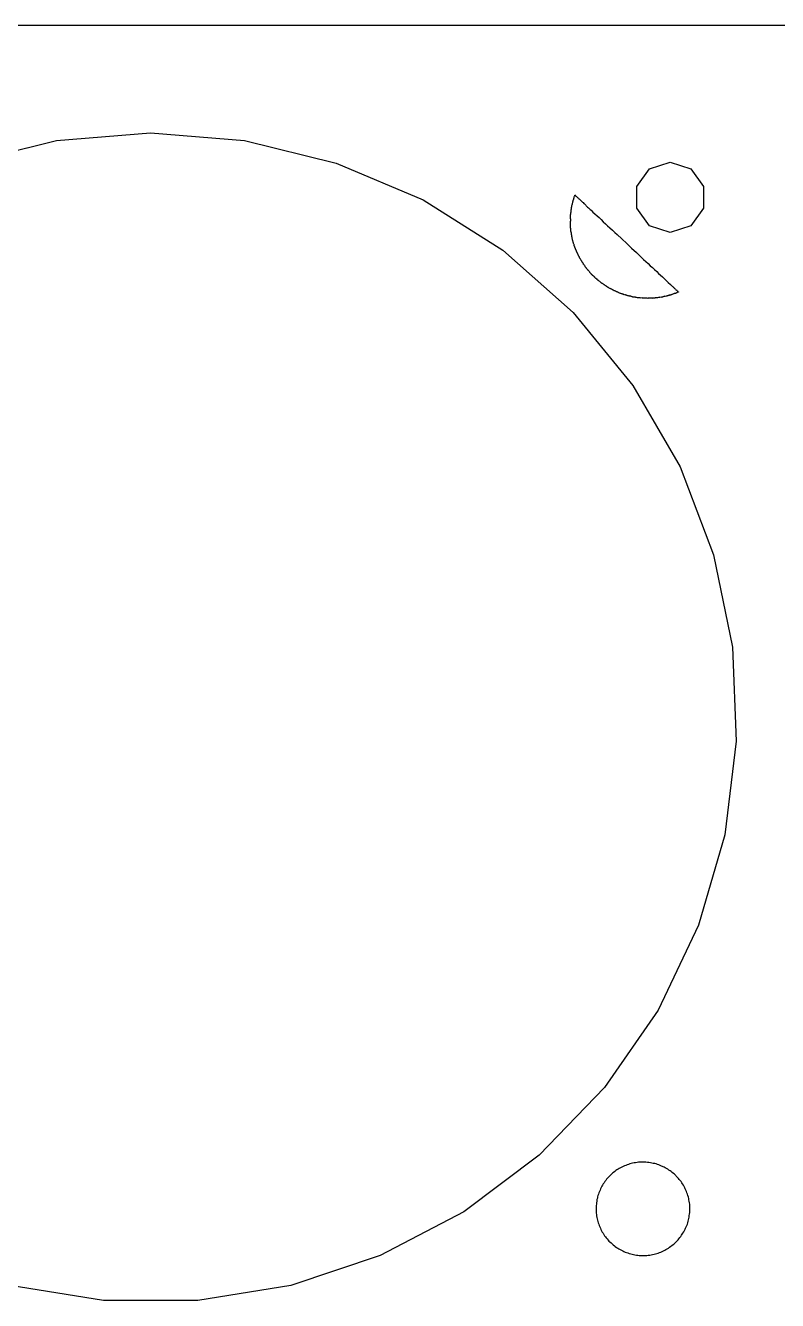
# Model space of a CAD drawing. Extents: x 14 to 158, y 771 to 1204.
# Drawn here: x 46.8 to 78.8, y 1149.5 to 1203.9 of the extents above; entities that cross this region are included whole.
import ezdxf

# ---------------------------------------------------------------- set-up
doc = ezdxf.new("R2010")
doc.units = 0

msp = doc.modelspace()

# ---------------------------------------------------------------- linework, layer by layer
at = {"layer": 'Middle'}
for p, q in [((156.343521, 1203.87505), (15.0113, 1203.87)), ((48.139701, 1198.976386), (52.144301, 1199.299591)), ((52.1443, 1199.3), (56.14891, 1198.976795)), ((44.239801, 1198.00995), (48.139701, 1198.976386)), ((56.14891, 1198.976795), (60.05514, 1198.010359)), ((60.05514, 1198.010359), (63.75195, 1196.445039)), ((73.401722, 1197.7578), (74.280704, 1198.042977)), ((74.2807, 1198.05), (75.156514, 1197.764823)), ((72.8591, 1197.01), (73.401722, 1197.7578)), ((75.156514, 1197.764823), (75.702304, 1197.017023)), ((72.859092, 1196.09), (72.8591, 1197.01)), ((75.702304, 1197.017023), (75.7023, 1196.09)), ((63.75195, 1196.445039), (67.14729, 1194.296689)), ((70.1277, 1196.35), (70.137204, 1196.359491)), ((70.1372, 1196.37), (70.146704, 1196.379491)), ((70.137204, 1196.359491), (70.1372, 1196.37)), ((70.1467, 1196.41), (70.153199, 1196.428982)), ((70.146704, 1196.379491), (70.1467, 1196.41)), ((70.153199, 1196.428982), (70.1532, 1196.43)), ((70.1532, 1196.43), (70.162704, 1196.439491)), ((70.1627, 1196.46), (70.169199, 1196.475818)), ((70.162704, 1196.439491), (70.1627, 1196.46)), ((70.169199, 1196.475818), (70.1692, 1196.49)), ((70.1692, 1196.49), (70.178704, 1196.515309)), ((70.178704, 1196.515309), (70.185203, 1196.531127)), ((70.185203, 1196.531127), (70.1852, 1196.55)), ((70.1852, 1196.55), (70.1947, 1196.55)), ((70.1947, 1196.57), (70.201199, 1196.592226)), ((70.1947, 1196.55), (70.1947, 1196.57)), ((70.201199, 1196.592226), (70.210703, 1196.617535)), ((70.210703, 1196.617535), (70.220208, 1196.633353)), ((70.220208, 1196.633353), (70.2203, 1196.64)), ((70.2203, 1196.64), (70.226799, 1196.646489)), ((70.2253, 1196.65), (70.2253, 1196.64)), ((70.2253, 1196.64), (70.250645, 1196.614691)), ((70.250645, 1196.614691), (70.257144, 1196.605201)), ((70.257144, 1196.605201), (70.276153, 1196.598711)), ((70.276153, 1196.598711), (70.282652, 1196.582893)), ((70.282652, 1196.582893), (70.298492, 1196.573402)), ((70.298492, 1196.573402), (70.330255, 1196.541685)), ((70.330255, 1196.541685), (70.349264, 1196.525867)), ((70.349264, 1196.525867), (70.371441, 1196.510049)), ((70.371441, 1196.510049), (70.387282, 1196.484741)), ((70.387282, 1196.484741), (70.412627, 1196.468923)), ((70.412627, 1196.468923), (70.511002, 1196.370689)), ((70.511002, 1196.370689), (70.542765, 1196.34538)), ((70.0382, 1195.82), (70.047704, 1195.829491)), ((70.0382, 1195.74), (70.0382, 1195.82)), ((70.0477, 1195.9), (70.054199, 1195.915818)), ((70.047704, 1195.829491), (70.0477, 1195.9)), ((70.054199, 1195.915818), (70.0542, 1195.98)), ((70.0542, 1195.98), (70.063704, 1195.986489)), ((70.0637, 1196.03), (70.073204, 1196.039491)), ((70.063704, 1195.986489), (70.0637, 1196.03)), ((70.0732, 1196.07), (70.079699, 1196.095309)), ((70.073204, 1196.039491), (70.0732, 1196.07)), ((70.079699, 1196.095309), (70.0797, 1196.13)), ((70.0797, 1196.13), (70.089204, 1196.139491)), ((70.0892, 1196.16), (70.095699, 1196.166489)), ((70.089204, 1196.139491), (70.0892, 1196.16)), ((70.095699, 1196.166489), (70.0957, 1196.2)), ((70.0957, 1196.2), (70.105204, 1196.231717)), ((70.105204, 1196.231717), (70.1052, 1196.25)), ((70.1052, 1196.25), (70.1117, 1196.25)), ((70.1117, 1196.28), (70.121204, 1196.305309)), ((70.1117, 1196.25), (70.1117, 1196.28)), ((70.121204, 1196.305309), (70.127703, 1196.330617)), ((70.127703, 1196.330617), (70.1277, 1196.35)), ((70.542765, 1196.34538), (70.56811, 1196.323235)), ((70.56811, 1196.323235), (70.599872, 1196.291518)), ((70.599872, 1196.291518), (70.631635, 1196.26621)), ((70.631635, 1196.26621), (70.761732, 1196.136292)), ((70.761732, 1196.136292), (70.802999, 1196.104575)), ((70.802999, 1196.104575), (70.834762, 1196.069694)), ((70.834762, 1196.069694), (70.876029, 1196.03165)), ((70.876029, 1196.03165), (70.907792, 1195.996769)), ((70.907792, 1195.996769), (70.990294, 1195.923844)), ((70.990294, 1195.923844), (71.06966, 1195.844674)), ((71.06966, 1195.844674), (71.161682, 1195.762282)), ((73.401714, 1195.332685), (72.859092, 1196.09)), ((75.7023, 1196.09), (75.15651, 1195.332685)), ((70.029, 1195.32), (70.029, 1195.53)), ((70.0355, 1195.32), (70.029, 1195.32)), ((70.0317, 1195.64), (70.0317, 1195.74)), ((70.0317, 1195.74), (70.0382, 1195.74)), ((70.0317, 1195.64), (70.0317, 1195.53)), ((70.035496, 1195.239491), (70.0355, 1195.32)), ((71.161682, 1195.762282), (71.250528, 1195.683111)), ((71.250528, 1195.683111), (71.339383, 1195.600728)), ((71.339383, 1195.600728), (71.428229, 1195.512002)), ((71.428229, 1195.512002), (71.526604, 1195.423283)), ((71.526604, 1195.423283), (71.61545, 1195.331385)), ((71.61545, 1195.331385), (71.713825, 1195.242667)), ((74.280696, 1195.050679), (73.401714, 1195.332685)), ((75.15651, 1195.332685), (74.280696, 1195.050679)), ((70.045, 1195.23), (70.035496, 1195.239491)), ((70.045001, 1195.171717), (70.045, 1195.23)), ((70.0515, 1195.14), (70.045001, 1195.171717)), ((70.051496, 1195.095818), (70.0515, 1195.14)), ((70.061, 1195.08), (70.051496, 1195.095818)), ((70.060996, 1195.045818), (70.061, 1195.08)), ((70.0705, 1195.03), (70.060996, 1195.045818)), ((70.070501, 1194.995818), (70.0705, 1195.03)), ((70.077, 1194.98), (70.070501, 1194.995818)), ((70.076996, 1194.955818), (70.077, 1194.98)), ((70.0865, 1194.94), (70.076996, 1194.955818)), ((70.086501, 1194.905818), (70.0865, 1194.94)), ((70.093, 1194.89), (70.086501, 1194.905818)), ((70.092996, 1194.865818), (70.093, 1194.89)), ((70.1025, 1194.85), (70.092996, 1194.865818)), ((70.102501, 1194.819491), (70.1025, 1194.85)), ((70.109, 1194.81), (70.102501, 1194.819491)), ((70.108997, 1194.797535), (70.109, 1194.81)), ((70.118501, 1194.765818), (70.108997, 1194.797535)), ((70.125, 1194.75), (70.118501, 1194.765818)), ((70.124996, 1194.719491), (70.125, 1194.75)), ((71.713825, 1195.242667), (71.818536, 1195.15394)), ((71.818536, 1195.15394), (71.916911, 1195.055715)), ((71.916911, 1195.055715), (72.021622, 1194.960653)), ((72.021622, 1194.960653), (72.224708, 1194.773701)), ((72.224708, 1194.773701), (72.427794, 1194.57725)), ((67.14729, 1194.296689), (70.15233, 1191.635019)), ((70.1345, 1194.71), (70.124996, 1194.719491)), ((70.134459, 1194.684881), (70.1345, 1194.71)), ((70.1503, 1194.65), (70.134459, 1194.684881)), ((70.150296, 1194.629491), (70.1503, 1194.65)), ((70.1598, 1194.62), (70.150296, 1194.629491)), ((70.159801, 1194.606489), (70.1598, 1194.62)), ((70.1663, 1194.6), (70.159801, 1194.606489)), ((70.166297, 1194.578044), (70.1663, 1194.6)), ((70.175801, 1194.555818), (70.166297, 1194.578044)), ((70.1823, 1194.54), (70.175801, 1194.555818)), ((70.182296, 1194.526489), (70.1823, 1194.54)), ((70.1918, 1194.52), (70.182296, 1194.526489)), ((70.191792, 1194.487859), (70.1918, 1194.52)), ((70.198291, 1194.48137), (70.191792, 1194.487859)), ((70.207796, 1194.446489), (70.198291, 1194.48137)), ((70.2173, 1194.44), (70.207796, 1194.446489)), ((70.217301, 1194.429491), (70.2173, 1194.44)), ((70.2238, 1194.42), (70.217301, 1194.429491)), ((70.223796, 1194.415818), (70.2238, 1194.42)), ((70.2333, 1194.4), (70.223796, 1194.415818)), ((70.233359, 1194.391717), (70.2333, 1194.4)), ((70.2492, 1194.36), (70.233359, 1194.391717)), ((70.249201, 1194.339491), (70.2492, 1194.36)), ((70.2557, 1194.33), (70.249201, 1194.339491)), ((70.2557, 1194.32), (70.2557, 1194.33)), ((70.2652, 1194.32), (70.2557, 1194.32)), ((70.265196, 1194.315818), (70.2652, 1194.32)), ((70.2747, 1194.3), (70.265196, 1194.315818)), ((70.274659, 1194.291717), (70.2747, 1194.3)), ((70.2905, 1194.26), (70.274659, 1194.291717)), ((70.290501, 1194.245818), (70.2905, 1194.26)), ((70.297, 1194.23), (70.290501, 1194.245818)), ((70.3065, 1194.23), (70.297, 1194.23)), ((70.297, 1194.23), (70.297, 1194.23)), ((70.306501, 1194.215818), (70.3065, 1194.23)), ((70.313, 1194.2), (70.306501, 1194.215818)), ((70.313055, 1194.19137), (70.313, 1194.2)), ((70.328896, 1194.156489), (70.313055, 1194.19137)), ((72.427794, 1194.57725), (72.637233, 1194.383963)), ((72.637233, 1194.383963), (72.840319, 1194.190668)), ((72.840319, 1194.190668), (72.938686, 1194.092443)), ((70.3384, 1194.15), (70.328896, 1194.156489)), ((70.3384, 1194.14), (70.3384, 1194.15)), ((70.3479, 1194.14), (70.3384, 1194.14)), ((70.347856, 1194.124024), (70.3479, 1194.14)), ((70.354355, 1194.108206), (70.347856, 1194.124024)), ((70.363859, 1194.101717), (70.354355, 1194.108206)), ((70.3797, 1194.07), (70.363859, 1194.101717)), ((70.379701, 1194.059491), (70.3797, 1194.07)), ((70.3862, 1194.05), (70.379701, 1194.059491)), ((70.386196, 1194.039491), (70.3862, 1194.05)), ((70.3957, 1194.03), (70.386196, 1194.039491)), ((70.395689, 1194.022925), (70.3957, 1194.03)), ((70.402188, 1194.013434), (70.395689, 1194.022925)), ((70.411692, 1193.997616), (70.402188, 1194.013434)), ((70.421197, 1193.972307), (70.411692, 1193.997616)), ((70.427696, 1193.956489), (70.421197, 1193.972307)), ((70.4372, 1193.95), (70.427696, 1193.956489)), ((70.4372, 1193.94), (70.4372, 1193.95)), ((70.4437, 1193.94), (70.4372, 1193.94)), ((70.443689, 1193.936679), (70.4437, 1193.94)), ((70.453194, 1193.917697), (70.443689, 1193.936679)), ((70.459692, 1193.911208), (70.453194, 1193.917697)), ((70.478701, 1193.879491), (70.459692, 1193.911208)), ((70.4852, 1193.87), (70.478701, 1193.879491)), ((70.485253, 1193.863006), (70.4852, 1193.87)), ((70.494757, 1193.853515), (70.485253, 1193.863006)), ((70.501256, 1193.844024), (70.494757, 1193.853515)), ((70.510761, 1193.828206), (70.501256, 1193.844024)), ((70.517259, 1193.821717), (70.510761, 1193.828206)), ((70.5331, 1193.79), (70.517259, 1193.821717)), ((70.533096, 1193.779491), (70.5331, 1193.79)), ((70.5426, 1193.77), (70.533096, 1193.779491)), ((70.5426, 1193.76), (70.5426, 1193.77)), ((70.550395, 1193.766598), (70.5426, 1193.76)), ((70.556894, 1193.757107), (70.550395, 1193.766598)), ((70.566398, 1193.741289), (70.556894, 1193.757107)), ((70.572897, 1193.7348), (70.566398, 1193.741289)), ((70.582401, 1193.715818), (70.572897, 1193.7348)), ((70.5889, 1193.7), (70.582401, 1193.715818)), ((70.5889, 1193.69), (70.5889, 1193.7)), ((70.5984, 1193.69), (70.5889, 1193.69)), ((70.598373, 1193.682763), (70.5984, 1193.69)), ((70.614214, 1193.666945), (70.598373, 1193.682763)), ((70.630055, 1193.641636), (70.614214, 1193.666945)), ((70.639559, 1193.625818), (70.630055, 1193.641636)), ((72.938686, 1194.092443), (73.043405, 1194.003724)), ((73.043405, 1194.003724), (73.141772, 1193.905491)), ((73.141772, 1193.905491), (73.338514, 1193.728046)), ((73.338514, 1193.728046), (73.42736, 1193.636156)), ((70.6554, 1193.61), (70.639559, 1193.625818)), ((70.655401, 1193.599491), (70.6554, 1193.61)), ((70.6619, 1193.59), (70.655401, 1193.599491)), ((70.661928, 1193.587026), (70.6619, 1193.59)), ((70.703196, 1193.545818), (70.661928, 1193.587026)), ((70.7127, 1193.53), (70.703196, 1193.545818)), ((70.7127, 1193.52), (70.7127, 1193.53)), ((70.7192, 1193.52), (70.7127, 1193.52)), ((70.719244, 1193.512925), (70.7192, 1193.52)), ((70.728748, 1193.506435), (70.719244, 1193.512925)), ((70.735247, 1193.496945), (70.728748, 1193.506435)), ((70.760592, 1193.4748), (70.735247, 1193.496945)), ((70.770097, 1193.458982), (70.760592, 1193.4748)), ((70.776596, 1193.449491), (70.770097, 1193.458982)), ((70.7861, 1193.44), (70.776596, 1193.449491)), ((70.7861, 1193.43), (70.7861, 1193.44)), ((70.792548, 1193.433087), (70.7861, 1193.43)), ((70.808389, 1193.417269), (70.792548, 1193.433087)), ((70.827398, 1193.39196), (70.808389, 1193.417269)), ((70.833897, 1193.385471), (70.827398, 1193.39196)), ((70.843401, 1193.366489), (70.833897, 1193.385471)), ((70.8499, 1193.36), (70.843401, 1193.366489)), ((70.8594, 1193.36), (70.8499, 1193.36)), ((70.859392, 1193.347026), (70.8594, 1193.36)), ((70.9165, 1193.29), (70.859392, 1193.347026)), ((70.9165, 1193.28), (70.9165, 1193.29)), ((70.923, 1193.28), (70.9165, 1193.28)), ((70.93255, 1193.273087), (70.923, 1193.28)), ((70.923, 1193.28), (70.923, 1193.28)), ((70.939048, 1193.266598), (70.93255, 1193.273087)), ((70.948553, 1193.25078), (70.939048, 1193.266598)), ((70.973898, 1193.231798), (70.948553, 1193.25078)), ((70.980397, 1193.21598), (70.973898, 1193.231798)), ((70.989901, 1193.209491), (70.980397, 1193.21598)), ((70.9964, 1193.2), (70.989901, 1193.209491)), ((71.00413, 1193.20078), (70.994625, 1193.207269)), ((71.010628, 1193.191289), (71.00413, 1193.20078)), ((71.029637, 1193.184799), (71.010628, 1193.191289)), ((71.051896, 1193.159491), (71.029637, 1193.184799)), ((71.0614, 1193.15), (71.051896, 1193.159491)), ((71.0614, 1193.14), (71.0614, 1193.15)), ((71.0679, 1193.14), (71.0614, 1193.14)), ((71.0679, 1193.13), (71.0679, 1193.14)), ((71.077401, 1193.130275), (71.0679, 1193.13)), ((71.086906, 1193.123786), (71.077401, 1193.130275)), ((71.093404, 1193.104804), (71.086906, 1193.123786)), ((71.11875, 1193.088986), (71.093404, 1193.104804)), ((73.42736, 1193.636156), (73.525735, 1193.556904)), ((73.525735, 1193.556904), (73.614581, 1193.468185)), ((73.614581, 1193.468185), (73.703435, 1193.385802)), ((73.703435, 1193.385802), (73.782802, 1193.303411)), ((73.782802, 1193.303411), (73.947814, 1193.157659)), ((73.947814, 1193.157659), (74.020762, 1193.084734)), ((71.150512, 1193.057269), (71.11875, 1193.088986)), ((71.160017, 1193.05078), (71.150512, 1193.057269)), ((71.175857, 1193.041289), (71.160017, 1193.05078)), ((71.182356, 1193.031798), (71.175857, 1193.041289)), ((71.198197, 1193.01598), (71.182356, 1193.031798)), ((71.207701, 1193.009491), (71.198197, 1193.01598)), ((71.2142, 1193), (71.207701, 1193.009491)), ((71.2237, 1193), (71.2142, 1193)), ((71.233193, 1192.997107), (71.2237, 1193)), ((71.2237, 1193), (71.2237, 1193)), ((71.239692, 1192.987616), (71.233193, 1192.997107)), ((71.249197, 1192.981127), (71.239692, 1192.987616)), ((71.280959, 1192.955818), (71.249197, 1192.981127)), ((71.2968, 1192.94), (71.280959, 1192.955818)), ((71.3063, 1192.94), (71.2968, 1192.94)), ((71.3063, 1192.93), (71.3063, 1192.94)), ((71.312807, 1192.927941), (71.3063, 1192.93)), ((71.322311, 1192.921451), (71.312807, 1192.927941)), ((71.32881, 1192.91196), (71.322311, 1192.921451)), ((71.34465, 1192.90247), (71.32881, 1192.91196)), ((71.354155, 1192.89598), (71.34465, 1192.90247)), ((71.369996, 1192.886489), (71.354155, 1192.89598)), ((71.3795, 1192.88), (71.369996, 1192.886489)), ((71.386, 1192.88), (71.3795, 1192.88)), ((71.386, 1192.87), (71.386, 1192.88)), ((71.3955, 1192.87), (71.386, 1192.87)), ((71.401988, 1192.870617), (71.3955, 1192.87)), ((71.3955, 1192.87), (71.3955, 1192.87)), ((71.411492, 1192.861127), (71.401988, 1192.870617)), ((71.443255, 1192.845309), (71.411492, 1192.861127)), ((71.4686, 1192.82), (71.443255, 1192.845309)), ((71.4751, 1192.82), (71.4686, 1192.82)), ((71.4751, 1192.81), (71.4751, 1192.82)), ((71.484637, 1192.811289), (71.4751, 1192.81)), ((71.494142, 1192.801798), (71.484637, 1192.811289)), ((71.509982, 1192.795309), (71.494142, 1192.801798)), ((71.532159, 1192.779491), (71.509982, 1192.795309)), ((71.548, 1192.77), (71.532159, 1192.779491)), ((71.548, 1192.76), (71.548, 1192.77)), ((71.55743, 1192.757431), (71.548, 1192.76)), ((71.566934, 1192.750942), (71.55743, 1192.757431)), ((71.582775, 1192.741451), (71.566934, 1192.750942)), ((71.589273, 1192.734962), (71.582775, 1192.741451)), ((71.605114, 1192.725471), (71.589273, 1192.734962)), ((71.620955, 1192.718982), (71.605114, 1192.725471)), ((71.630459, 1192.709491), (71.620955, 1192.718982)), ((71.6463, 1192.7), (71.630459, 1192.709491)), ((71.6558, 1192.7), (71.6463, 1192.7)), ((71.6558, 1192.69), (71.6558, 1192.7)), ((71.671631, 1192.691289), (71.6558, 1192.69)), ((71.67813, 1192.681798), (71.671631, 1192.691289)), ((71.713061, 1192.66598), (71.67813, 1192.681798)), ((71.719559, 1192.659491), (71.713061, 1192.66598)), ((71.7354, 1192.65), (71.719559, 1192.659491)), ((71.745, 1192.65), (71.7354, 1192.65)), ((71.760775, 1192.651451), (71.745, 1192.65)), ((71.745, 1192.65), (71.745, 1192.65)), ((71.770279, 1192.64196), (71.760775, 1192.651451)), ((71.78612, 1192.63247), (71.770279, 1192.64196)), ((71.801961, 1192.62598), (71.78612, 1192.63247)), ((71.808459, 1192.616489), (71.801961, 1192.62598)), ((71.8243, 1192.61), (71.808459, 1192.616489)), ((71.8338, 1192.61), (71.8243, 1192.61)), ((71.8338, 1192.6), (71.8338, 1192.61)), ((71.849692, 1192.591798), (71.8338, 1192.6)), ((71.859197, 1192.585309), (71.849692, 1192.591798)), ((71.890959, 1192.569491), (71.859197, 1192.585309)), ((71.9068, 1192.56), (71.890959, 1192.569491)), ((71.9163, 1192.56), (71.9068, 1192.56)), ((71.9163, 1192.55), (71.9163, 1192.56)), ((71.932101, 1192.556489), (71.9163, 1192.55)), ((71.9386, 1192.55), (71.932101, 1192.556489)), ((71.948073, 1192.55196), (71.9386, 1192.55)), ((71.963914, 1192.54247), (71.948073, 1192.55196)), ((74.020762, 1193.084734), (74.058861, 1193.053017)), ((74.058861, 1193.053017), (74.093792, 1193.011809)), ((74.093792, 1193.011809), (74.135059, 1192.980092)), ((74.135059, 1192.980092), (74.166822, 1192.948375)), ((74.166822, 1192.948375), (74.198584, 1192.923067)), ((74.198584, 1192.923067), (74.287439, 1192.834348)), ((74.287439, 1192.834348), (74.319201, 1192.80904)), ((74.319201, 1192.80904), (74.344547, 1192.777323)), ((74.344547, 1192.777323), (74.376309, 1192.752014)), ((74.376309, 1192.752014), (74.401655, 1192.729788)), ((74.401655, 1192.729788), (74.427, 1192.704479)), ((74.427, 1192.704479), (74.449177, 1192.688661)), ((74.449177, 1192.688661), (74.465017, 1192.663352)), ((74.465017, 1192.663352), (74.490363, 1192.647534)), ((74.490363, 1192.647534), (74.506203, 1192.631716)), ((74.506203, 1192.631716), (74.522044, 1192.606408)), ((74.522044, 1192.606408), (74.547389, 1192.599918)), ((74.547389, 1192.599918), (74.556894, 1192.5841)), ((74.556894, 1192.5841), (74.572734, 1192.568282)), ((74.572734, 1192.568282), (74.588575, 1192.558791)), ((74.588575, 1192.558791), (74.595074, 1192.542973)), ((71.979755, 1192.53598), (71.963914, 1192.54247)), ((71.995596, 1192.526489), (71.979755, 1192.53598)), ((72.0051, 1192.52), (71.995596, 1192.526489)), ((72.021001, 1192.519491), (72.0051, 1192.52)), ((72.0275, 1192.51), (72.021001, 1192.519491)), ((72.046539, 1192.505309), (72.0275, 1192.51)), ((72.078301, 1192.489491), (72.046539, 1192.505309)), ((72.0848, 1192.48), (72.078301, 1192.489491)), ((72.103801, 1192.476489), (72.0848, 1192.48)), ((72.1103, 1192.47), (72.103801, 1192.476489)), ((72.126151, 1192.47196), (72.1103, 1192.47)), ((72.135656, 1192.46247), (72.126151, 1192.47196)), ((72.151497, 1192.45598), (72.135656, 1192.46247)), ((72.183259, 1192.446489), (72.151497, 1192.45598)), ((72.1991, 1192.44), (72.183259, 1192.446489)), ((72.2149, 1192.44), (72.1991, 1192.44)), ((72.2149, 1192.43), (72.2149, 1192.44)), ((72.23075, 1192.43598), (72.2149, 1192.43)), ((72.249759, 1192.426489), (72.23075, 1192.43598)), ((72.2656, 1192.42), (72.249759, 1192.426489)), ((72.281459, 1192.419491), (72.2656, 1192.42)), ((72.2973, 1192.41), (72.281459, 1192.419491)), ((72.306801, 1192.406489), (72.2973, 1192.41)), ((72.3133, 1192.4), (72.306801, 1192.406489)), ((72.32913, 1192.405471), (72.3133, 1192.4)), ((72.34497, 1192.39598), (72.32913, 1192.405471)), ((72.379901, 1192.389491), (72.34497, 1192.39598)), ((72.3864, 1192.38), (72.379901, 1192.389491)), ((72.411759, 1192.376489), (72.3864, 1192.38)), ((72.4276, 1192.37), (72.411759, 1192.376489)), ((72.443437, 1192.368982), (72.4276, 1192.37)), ((72.4752, 1192.35), (72.443437, 1192.368982)), ((72.5005, 1192.35), (72.4752, 1192.35)), ((72.5005, 1192.34), (72.5005, 1192.35)), ((72.525897, 1192.34598), (72.5005, 1192.34)), ((72.541737, 1192.336489), (72.525897, 1192.34598)), ((72.5735, 1192.33), (72.541737, 1192.336489)), ((72.6049, 1192.33), (72.5735, 1192.33)), ((72.6049, 1192.32), (72.6049, 1192.33)), ((72.636691, 1192.316489), (72.6049, 1192.32)), ((72.6557, 1192.31), (72.636691, 1192.316489)), ((72.671559, 1192.309491), (72.6557, 1192.31)), ((72.6874, 1192.3), (72.671559, 1192.309491)), ((72.7191, 1192.3), (72.6874, 1192.3)), ((72.7191, 1192.29), (72.7191, 1192.3)), ((72.734937, 1192.296489), (72.7191, 1192.29)), ((72.7667, 1192.29), (72.734937, 1192.296489)), ((72.801701, 1192.289491), (72.7667, 1192.29)), ((72.8082, 1192.28), (72.801701, 1192.289491)), ((72.849437, 1192.276489), (72.8082, 1192.28)), ((72.8812, 1192.27), (72.849437, 1192.276489)), ((72.938259, 1192.269491), (72.8812, 1192.27)), ((72.9541, 1192.26), (72.938259, 1192.269491)), ((73.0049, 1192.26), (72.9541, 1192.26)), ((73.0049, 1192.25), (73.0049, 1192.26)), ((73.084259, 1192.259491), (73.0049, 1192.25)), ((73.1001, 1192.25), (73.084259, 1192.259491)), ((73.303191, 1192.246489), (73.1001, 1192.25)), ((73.3222, 1192.24), (73.303191, 1192.246489)), ((73.328759, 1192.243511), (73.3222, 1192.24)), ((73.3446, 1192.25), (73.328759, 1192.243511)), ((73.5318, 1192.25), (73.3446, 1192.25)), ((73.5413, 1192.25), (73.531796, 1192.240509)), ((73.6365, 1192.25), (73.5413, 1192.25)), ((73.709491, 1192.260509), (73.6365, 1192.26)), ((73.6365, 1192.26), (73.6365, 1192.25)), ((73.7285, 1192.27), (73.709491, 1192.260509)), ((73.7444, 1192.27), (73.7285, 1192.27)), ((73.776159, 1192.273511), (73.7444, 1192.27)), ((73.792, 1192.28), (73.776159, 1192.273511)), ((73.823596, 1192.280509), (73.792, 1192.28)), ((73.8331, 1192.29), (73.823596, 1192.280509)), ((73.8396, 1192.29), (73.8331, 1192.29)), ((73.874237, 1192.283511), (73.8393, 1192.29)), ((73.906, 1192.29), (73.874237, 1192.283511)), ((73.931401, 1192.290509), (73.906, 1192.29)), ((73.9379, 1192.3), (73.931401, 1192.290509)), ((73.963201, 1192.300509), (73.9379, 1192.3)), ((73.9697, 1192.31), (73.963201, 1192.300509)), ((73.985555, 1192.313511), (73.9697, 1192.31)), ((74.0109, 1192.32), (73.985555, 1192.313511)), ((74.0427, 1192.32), (74.0109, 1192.32)), ((74.052, 1192.33), (74.042496, 1192.320509)), ((74.077339, 1192.32402), (74.052, 1192.33)), ((74.109101, 1192.330509), (74.077339, 1192.32402)), ((74.1156, 1192.34), (74.109101, 1192.330509)), ((74.1505, 1192.34), (74.1156, 1192.34)), ((74.172714, 1192.351018), (74.1505, 1192.35)), ((74.1505, 1192.35), (74.1505, 1192.34)), ((74.188555, 1192.360509), (74.172714, 1192.351018)), ((74.2139, 1192.37), (74.188555, 1192.360509)), ((74.239201, 1192.373511), (74.2139, 1192.37)), ((74.2457, 1192.38), (74.239201, 1192.373511)), ((74.261196, 1192.370509), (74.2453, 1192.37)), ((74.2707, 1192.38), (74.261196, 1192.370509)), ((74.286514, 1192.38402), (74.2707, 1192.38)), ((74.311859, 1192.390509), (74.286514, 1192.38402)), ((74.3277, 1192.4), (74.311859, 1192.390509)), ((74.343496, 1192.403511), (74.3277, 1192.4)), ((74.353, 1192.41), (74.343496, 1192.403511)), ((74.359573, 1192.404529), (74.353, 1192.41)), ((74.369078, 1192.41402), (74.359573, 1192.404529)), ((74.391255, 1192.420509), (74.369078, 1192.41402)), ((74.4166, 1192.43), (74.391255, 1192.420509)), ((74.432396, 1192.430509), (74.4166, 1192.43)), ((74.4419, 1192.44), (74.432396, 1192.430509)), ((74.448396, 1192.443511), (74.4419, 1192.44)), ((74.4579, 1192.45), (74.448396, 1192.443511)), ((74.483237, 1192.44402), (74.4579, 1192.45)), ((74.505496, 1192.453511), (74.483237, 1192.44402)), ((74.515, 1192.46), (74.505496, 1192.453511)), ((74.521496, 1192.460509), (74.515, 1192.46)), ((74.531, 1192.47), (74.521496, 1192.460509)), ((74.546896, 1192.473511), (74.531, 1192.47)), ((74.5564, 1192.48), (74.546896, 1192.473511)), ((74.56291, 1192.484529), (74.5564, 1192.48)), ((74.572414, 1192.49402), (74.56291, 1192.484529)), ((74.594591, 1192.500509), (74.572414, 1192.49402)), ((74.6136, 1192.51), (74.594591, 1192.500509)), ((74.595074, 1192.542973), (74.604578, 1192.533483)), ((74.604578, 1192.533483), (74.614083, 1192.526993)), ((74.620096, 1192.500509), (74.6136, 1192.51)), ((74.614083, 1192.526993), (74.620581, 1192.517502)), ((74.6296, 1192.51), (74.620096, 1192.500509)), ((74.620581, 1192.517502), (74.6301, 1192.52)), ((74.6361, 1192.51), (74.6296, 1192.51)), ((74.6301, 1192.52), (74.6301, 1192.51)), ((74.6301, 1192.51), (74.6366, 1192.51)), ((70.15233, 1191.635019), (72.69408, 1188.529739)), ((72.69408, 1188.529739), (74.70272, 1185.056889)), ((74.70272, 1185.056889), (76.13068, 1181.302019)), ((76.13068, 1181.302019), (76.92716, 1177.376049)), ((76.92716, 1177.376049), (77.088987, 1173.358179)), ((77.088987, 1173.358179), (76.609833, 1169.375169)), ((76.609833, 1169.375169), (75.489683, 1165.522079)), ((75.489683, 1165.522079), (73.766623, 1161.897129)), ((73.766623, 1161.897129), (71.485083, 1158.595389)), ((71.485083, 1158.595389), (68.705333, 1155.708739)), ((68.705333, 1155.708739), (65.490863, 1153.300559)), ((71.964426, 1155.055457), (71.916823, 1155.020577)), ((72.01203, 1155.087174), (71.964426, 1155.055457)), ((72.062801, 1155.118891), (72.01203, 1155.087174)), ((72.110405, 1155.150608), (72.062801, 1155.118891)), ((72.167513, 1155.182325), (72.110405, 1155.150608)), ((72.224621, 1155.207634), (72.167513, 1155.182325)), ((72.272224, 1155.232943), (72.224621, 1155.207634)), ((72.329332, 1155.258251), (72.272224, 1155.232943)), ((72.38644, 1155.280477), (72.329332, 1155.258251)), ((72.443548, 1155.305786), (72.38644, 1155.280477)), ((72.500656, 1155.321604), (72.443548, 1155.305786)), ((72.557763, 1155.346913), (72.500656, 1155.321604)), ((72.621208, 1155.362731), (72.557763, 1155.346913)), ((72.678315, 1155.36922), (72.621208, 1155.362731)), ((72.744928, 1155.385038), (72.678315, 1155.36922)), ((72.802036, 1155.394529), (72.744928, 1155.385038)), ((72.86548, 1155.40402), (72.802036, 1155.394529)), ((72.932092, 1155.410509), (72.86548, 1155.40402)), ((72.9892, 1155.42), (72.932092, 1155.410509)), ((73.1193, 1155.42), (72.9892, 1155.42)), ((73.246509, 1155.414151), (73.1195, 1155.42)), ((73.313121, 1155.40466), (73.246509, 1155.414151)), ((73.370229, 1155.398171), (73.313121, 1155.40466)), ((73.433673, 1155.38868), (73.370229, 1155.398171)), ((73.500286, 1155.379189), (73.433673, 1155.38868)), ((73.557393, 1155.363371), (73.500286, 1155.379189)), ((73.620838, 1155.356882), (73.557393, 1155.363371)), ((73.677945, 1155.341064), (73.620838, 1155.356882)), ((73.735053, 1155.315755), (73.677945, 1155.341064)), ((73.792161, 1155.299937), (73.735053, 1155.315755)), ((73.849269, 1155.274629), (73.792161, 1155.299937)), ((73.906377, 1155.252402), (73.849269, 1155.274629)), ((74.020609, 1155.201704), (73.906377, 1155.252402)), ((74.068212, 1155.176395), (74.020609, 1155.201704)), ((74.12532, 1155.144678), (74.068212, 1155.176395)), ((74.172924, 1155.112961), (74.12532, 1155.144678)), ((74.223695, 1155.081244), (74.172924, 1155.112961)), ((74.271299, 1155.049527), (74.223695, 1155.081244)), ((74.318902, 1155.014646), (74.271299, 1155.049527)), ((71.459749, 1154.542006), (71.427986, 1154.494471)), ((71.49468, 1154.592705), (71.459749, 1154.542006)), ((71.532779, 1154.64024), (71.49468, 1154.592705)), ((71.56771, 1154.687775), (71.532779, 1154.64024)), ((71.605809, 1154.728983), (71.56771, 1154.687775)), ((71.647076, 1154.776518), (71.605809, 1154.728983)), ((71.729577, 1154.858909), (71.647076, 1154.776518)), ((71.777181, 1154.900117), (71.729577, 1154.858909)), ((71.818448, 1154.941325), (71.777181, 1154.900117)), ((71.866051, 1154.979369), (71.818448, 1154.941325)), ((71.916823, 1155.020577), (71.866051, 1154.979369)), ((74.369674, 1154.973439), (74.318902, 1155.014646)), ((74.417277, 1154.935394), (74.369674, 1154.973439)), ((74.458544, 1154.900514), (74.417277, 1154.935394)), ((74.588649, 1154.770596), (74.458544, 1154.900514)), ((74.629916, 1154.723061), (74.588649, 1154.770596)), ((74.668015, 1154.681853), (74.629916, 1154.723061)), ((74.702946, 1154.634318), (74.668015, 1154.681853)), ((74.744213, 1154.586783), (74.702946, 1154.634318)), ((74.775976, 1154.536084), (74.744213, 1154.586783)), ((74.807739, 1154.488549), (74.775976, 1154.536084)), ((71.199717, 1154.000221), (71.183876, 1153.933705)), ((71.225062, 1154.057247), (71.199717, 1154.000221)), ((71.240903, 1154.114273), (71.225062, 1154.057247)), ((71.266248, 1154.168135), (71.240903, 1154.114273)), ((71.291593, 1154.225161), (71.266248, 1154.168135)), ((71.31377, 1154.282186), (71.291593, 1154.225161)), ((71.339116, 1154.332885), (71.31377, 1154.282186)), ((71.370878, 1154.389911), (71.339116, 1154.332885)), ((71.396224, 1154.437446), (71.370878, 1154.389911)), ((71.427986, 1154.494471), (71.396224, 1154.437446)), ((74.839501, 1154.431524), (74.807739, 1154.488549)), ((74.871264, 1154.383989), (74.839501, 1154.431524)), ((74.896609, 1154.326963), (74.871264, 1154.383989)), ((74.921954, 1154.276264), (74.896609, 1154.326963)), ((74.9473, 1154.219239), (74.921954, 1154.276264)), ((74.969477, 1154.162213), (74.9473, 1154.219239)), ((74.994822, 1154.108351), (74.969477, 1154.162213)), ((75.020167, 1154.051325), (74.994822, 1154.108351)), ((75.036008, 1153.994299), (75.020167, 1154.051325)), ((75.051848, 1153.927783), (75.036008, 1153.994299)), ((71.126596, 1153.563484), (71.120097, 1153.500131)), ((71.120097, 1153.500131), (71.1201, 1153.38)), ((71.1361, 1153.63), (71.126596, 1153.563484)), ((71.136192, 1153.689784), (71.1361, 1153.63)), ((71.152033, 1153.756301), (71.136192, 1153.689784)), ((71.161537, 1153.819653), (71.152033, 1153.756301)), ((71.177378, 1153.876679), (71.161537, 1153.819653)), ((71.183876, 1153.933705), (71.177378, 1153.876679)), ((75.067689, 1153.870757), (75.051848, 1153.927783)), ((75.074188, 1153.813732), (75.067689, 1153.870757)), ((75.093197, 1153.750379), (75.074188, 1153.813732)), ((75.099696, 1153.683862), (75.093197, 1153.750379)), ((75.1092, 1153.63), (75.099696, 1153.683862)), ((75.109201, 1153.563353), (75.1092, 1153.63)), ((75.1157, 1153.5), (75.109201, 1153.563353)), ((75.115707, 1153.328615), (75.1157, 1153.5)), ((65.490863, 1153.300559), (61.930513, 1151.434219)), ((71.1201, 1153.38), (71.126599, 1153.313484)), ((71.126599, 1153.313484), (71.1266, 1153.25)), ((71.1266, 1153.25), (71.136104, 1153.192974)), ((71.136104, 1153.192974), (71.142603, 1153.126458)), ((71.142603, 1153.126458), (71.152108, 1153.063105)), ((71.152108, 1153.063105), (71.18387, 1152.949029)), ((71.18387, 1152.949029), (71.199711, 1152.882512)), ((71.199711, 1152.882512), (71.215552, 1152.82865)), ((75.026674, 1152.834446), (75.042515, 1152.900962)), ((75.042515, 1152.900962), (75.058355, 1152.954825)), ((75.058355, 1152.954825), (75.074196, 1153.01185)), ((75.074196, 1153.01185), (75.083701, 1153.078367)), ((75.083701, 1153.078367), (75.093205, 1153.14172)), ((75.093205, 1153.14172), (75.099704, 1153.198745)), ((75.099704, 1153.198745), (75.109208, 1153.265262)), ((75.109208, 1153.265262), (75.115707, 1153.328615)), ((71.215552, 1152.82865), (71.234561, 1152.771625)), ((71.234561, 1152.771625), (71.256819, 1152.714599)), ((71.256819, 1152.714599), (71.307591, 1152.600523)), ((71.307591, 1152.600523), (71.329768, 1152.543497)), ((71.329768, 1152.543497), (71.355113, 1152.495962)), ((71.355113, 1152.495962), (71.386875, 1152.438936)), ((71.386875, 1152.438936), (71.418638, 1152.388238)), ((71.418638, 1152.388238), (71.453569, 1152.340703)), ((71.453569, 1152.340703), (71.485332, 1152.283677)), ((74.760144, 1152.298988), (74.791906, 1152.346523)), ((74.791906, 1152.346523), (74.823669, 1152.397222)), ((74.823669, 1152.397222), (74.855432, 1152.444757)), ((74.855432, 1152.444757), (74.890362, 1152.501782)), ((74.890362, 1152.501782), (74.912621, 1152.558808)), ((74.912621, 1152.558808), (74.937966, 1152.606343)), ((74.937966, 1152.606343), (74.963311, 1152.663369)), ((74.963311, 1152.663369), (74.985488, 1152.720395)), ((74.985488, 1152.720395), (75.010833, 1152.77742)), ((75.010833, 1152.77742), (75.026674, 1152.834446)), ((71.485332, 1152.283677), (71.517094, 1152.236142)), ((71.517094, 1152.236142), (71.558361, 1152.194934)), ((71.558361, 1152.194934), (71.590124, 1152.144236)), ((71.590124, 1152.144236), (71.631391, 1152.096701)), ((71.631391, 1152.096701), (71.672658, 1152.055493)), ((71.672658, 1152.055493), (71.713925, 1152.017449)), ((71.713925, 1152.017449), (71.761529, 1151.976241)), ((71.761529, 1151.976241), (71.802796, 1151.935033)), ((71.802796, 1151.935033), (71.850399, 1151.893825)), ((71.850399, 1151.893825), (71.901171, 1151.852618)), ((71.901171, 1151.852618), (71.93927, 1151.820901)), ((71.93927, 1151.820901), (71.990042, 1151.779693)), ((74.207879, 1151.757008), (74.255482, 1151.788725)), ((74.255482, 1151.788725), (74.303085, 1151.829933)), ((74.303085, 1151.829933), (74.353857, 1151.86165)), ((74.353857, 1151.86165), (74.40146, 1151.902858)), ((74.40146, 1151.902858), (74.442728, 1151.940902)), ((74.442728, 1151.940902), (74.490331, 1151.98211)), ((74.490331, 1151.98211), (74.614084, 1152.105685)), ((74.614084, 1152.105685), (74.652183, 1152.15322)), ((74.652183, 1152.15322), (74.69345, 1152.200755)), ((74.69345, 1152.200755), (74.725213, 1152.251453)), ((74.725213, 1152.251453), (74.760144, 1152.298988)), ((61.930513, 1151.434219), (58.122643, 1150.160409)), ((71.990042, 1151.779693), (72.047149, 1151.747976)), ((72.047149, 1151.747976), (72.094753, 1151.716259)), ((72.094753, 1151.716259), (72.142356, 1151.69095)), ((72.142356, 1151.69095), (72.199464, 1151.659233)), ((72.199464, 1151.659233), (72.256572, 1151.633924)), ((72.256572, 1151.633924), (72.307344, 1151.611698)), ((72.307344, 1151.611698), (72.361283, 1151.586389)), ((72.361283, 1151.586389), (72.418391, 1151.561081)), ((72.418391, 1151.561081), (72.475499, 1151.545263)), ((72.475499, 1151.545263), (72.532607, 1151.519954)), ((72.532607, 1151.519954), (72.599219, 1151.504136)), ((72.599219, 1151.504136), (72.656327, 1151.488318)), ((72.656327, 1151.488318), (72.719771, 1151.481829)), ((72.719771, 1151.481829), (72.776879, 1151.462847)), ((72.776879, 1151.462847), (72.840323, 1151.456358)), ((72.840323, 1151.456358), (72.897431, 1151.446867)), ((72.897431, 1151.446867), (72.964044, 1151.440377)), ((72.964044, 1151.440377), (73.2878, 1151.44)), ((73.2878, 1151.44), (73.344908, 1151.446489)), ((73.344908, 1151.446489), (73.41152, 1151.45598)), ((73.41152, 1151.45598), (73.474964, 1151.46247)), ((73.474964, 1151.46247), (73.532072, 1151.481451)), ((73.532072, 1151.481451), (73.598685, 1151.497269)), ((73.598685, 1151.497269), (73.652624, 1151.513087)), ((73.652624, 1151.513087), (73.766856, 1151.544804)), ((73.766856, 1151.544804), (73.823964, 1151.570113)), ((73.823964, 1151.570113), (73.881072, 1151.585931)), ((73.881072, 1151.585931), (73.93818, 1151.61124)), ((73.93818, 1151.61124), (73.995288, 1151.642957)), ((73.995288, 1151.642957), (74.052396, 1151.665102)), ((74.052396, 1151.665102), (74.099999, 1151.69041)), ((74.099999, 1151.69041), (74.157107, 1151.722127)), ((74.157107, 1151.722127), (74.207879, 1151.757008)), ((50.1356, 1149.52), (46.1723, 1150.16)), ((58.122643, 1150.160409), (54.156113, 1149.520342)), ((54.156113, 1149.520342), (50.1356, 1149.52))]:
    msp.add_line(p, q, dxfattribs=at)

doc.saveas('drawing.dxf')
